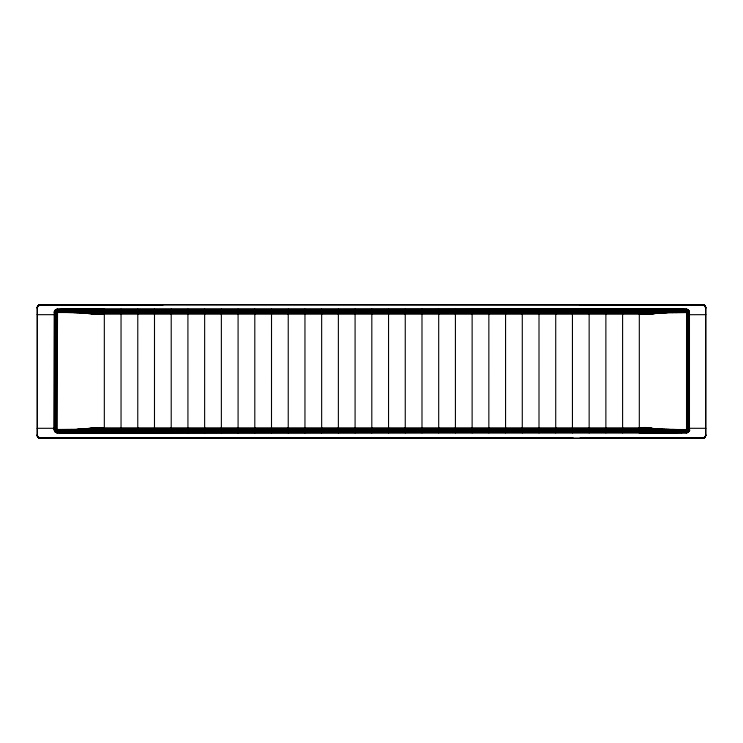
<?xml version="1.0" encoding="UTF-8"?>
<svg xmlns="http://www.w3.org/2000/svg" width="743" height="743" viewBox="0 0 743 743"><rect width="100%" height="100%" fill="white"/><g stroke="black" fill="none" stroke-linecap="round" stroke-linejoin="round"><path stroke-width="1.11" d="M55.688 432.11L54.36 429.528L54.564 312.506L55.446 310.407L57.332 309.534L75.312 310.416L96.674 314.168L104.326 313.397L639.305 313.397C655.103 314.224 670.325 307.37 686.244 309.329L688.343 310.258L689.411 312.506L689.411 430.058L688.473 431.897L686.114 432.872L57.035 432.835L55.177 431.906L54.193 429.528L54.397 311.484M61.669 312.506L62.059 309.162M54.193 312.506L66.248 312.506L66.591 309.162L677.049 309.162L677.254 309.803L686.374 309.803L687.99 310.611L688.798 312.506L688.659 430.364L686.374 432.24L677.254 432.24L646.995 427.931L661.679 431.116L677.105 432.835L686.578 432.667L688.343 431.785L689.244 430.03L689.281 312.506M677.049 432.872L639.314 432.816L677.049 432.872L677.393 429.528L689.458 429.528L689.458 312.506L688.064 309.794L689.411 311.986L686.551 312.431L686.532 430.429L687.535 432.37M681.981 429.528L681.582 432.872M39.76 304.714L37.317 306.943L37.884 305.884L37.15 307.899L38.292 305.457L40.493 304.63L38.125 305.605L37.15 307.974L37.15 435.026L38.125 437.395L40.493 438.37L38.292 437.543L37.15 435.026C36.045 437.125 41.84 439.187 39.444 438.008M688.064 309.794L686.114 309.162L686.551 312.348L689.244 311.484L688.064 309.794L686.114 309.162L57.536 309.162L57.09 429.528C58.985 434.042 54.592 433.206 54.193 429.528L75.154 429.333L96.664 427.912L104.326 428.646L648.955 428.646L639.314 429.408L104.345 429.408C88.528 427.996 73.26 434.46 57.397 432.714L56.115 432.37M686.551 429.788C686.708 437.033 693.08 425.182 687.628 432.51C682.928 434.098 694.101 430.689 686.551 429.788L689.244 430.559M705.07 437.172L702.506 438.37L705.07 437.172L705.85 435.101L704.708 437.543L702.506 438.37L704.875 437.395L705.85 435.026L705.85 307.899L704.875 305.605L702.506 304.63L704.708 305.457L705.85 307.974M56.115 309.673L57.397 309.329C73.399 307.119 88.658 314.326 104.326 314.178L70.984 312.134L57.1 311.986L55.586 309.794L57.536 309.162L55.567 309.803L54.518 311.521L54.573 429.528L55.446 431.637L57.332 432.51C73.241 433.856 88.575 428.33 104.326 428.646L96.664 427.912L75.192 430.048L57.118 430.569L56.524 432.723L57.462 432.835L55.567 432.24L54.35 430.569M96.664 314.14L646.967 314.178L668.459 311.986L686.532 311.475L687.117 309.32L686.244 309.329M688.064 432.25L686.179 432.835L686.532 430.569L668.459 430.048L647.004 427.912L647.85 428.349L639.314 428.646L647.042 427.931L639.314 428.646L648.017 428.405L674.375 432.779L639.314 432.872L639.314 309.162M66.248 312.506L79.482 312.905L79.687 310.36L104.326 310.119L663.954 310.36L677.105 309.209M66.591 309.162L81.386 310.639L96.646 314.122L66.396 309.803L57.276 309.803L54.991 311.679L54.889 429.956L55.651 431.432L57.276 432.24L66.396 432.24C77.486 433.29 92.476 430.132 104.326 431.915L639.305 431.915L663.954 431.683L664.158 429.138L677.393 429.528M79.482 312.905L87.061 313.36L87.182 311.716L104.326 311.233L639.305 311.233L663.954 310.36L664.158 312.905L689.458 312.506M57.137 309.859L55.214 312.506L55.214 429.528L55.66 430.903L57.192 431.822L75.312 431.627L95.615 428.33L104.326 428.646L96.664 427.903L79.482 429.138L79.687 431.683L104.326 430.81L639.305 430.81L656.459 430.327L656.589 428.683L664.158 429.138M87.061 313.36C107.02 317.029 66.675 303.469 70.966 312.571L66.266 311.475L57.118 311.475L56.031 309.515L55.586 309.794M71.226 309.497L96.469 314.113L92.699 313.76L92.764 312.905L652.122 312.636L677.152 309.329L75.034 309.72L672.378 309.348L672.675 312.571C661.456 310.704 650.413 315.227 639.314 313.397C655.103 314.484 670.427 308.066 686.309 309.534L688.194 310.407L689.077 312.506L688.928 430.448L687.842 431.934L686.309 432.51L677.207 432.51L661.725 430.699L646.995 427.922L656.459 430.327L672.378 432.686L672.675 429.473L686.866 430.086L688.807 431.507M677.375 430.569L676.687 430.039C652.187 429.853 639.983 426.036 650.877 429.129L639.314 429.408L652.122 429.398L639.314 430.132L104.345 430.132L87.182 430.327L81.981 431.302L81.804 429.008M56.598 312.506L56.886 311.224L56.096 312.506L56.096 429.528L56.96 431.349L55.632 429.528L55.725 311.921L57.174 310.546L66.313 310.546L96.553 314.131L92.438 312.831L104.326 312.627L94.686 313.397L104.326 313.397L96.395 314.085L71.022 311.298L57.137 310.992L57.462 309.209C54.833 308.912 52.363 313.639 57.09 312.431L56.598 312.506L56.598 429.528L57.109 430.429L56.031 432.519M672.415 432.547C671.579 433.94 629.237 424.151 650.914 428.627C659.18 427.754 683.068 437.218 688.445 429.528L688.427 312.506L686.504 309.859M639.314 432.816L671.579 432.612L66.489 432.714L668.236 432.277L651.24 428.757L656.589 428.683M686.309 432.51L686.504 431.051L672.619 430.745L647.06 427.903L677.328 431.497L686.467 431.497L687.925 430.123L688.018 312.506L686.69 310.695L687.554 312.506L687.554 429.528L687.126 430.55L686.532 430.429L687.052 429.528L687.052 312.506L686.532 311.614L687.535 309.673M689.374 430.048L688.427 429.528M639.314 430.132L655.521 430.132L639.314 430.81L658.902 430.782L639.314 431.404L661.66 431.302L647.06 427.903L656.478 430.178M54.397 312.014L54.36 429.528M37.15 307.974L37.364 306.803M686.69 310.695L668.356 310.685L661.707 311.131L648.026 313.704L639.314 313.397L647.014 314.075L664.158 312.905L661.846 313.035L661.66 310.732L656.459 311.716L639.314 311.902L88.12 311.911L104.326 311.233L84.739 311.252L104.326 310.63L81.981 310.732L81.804 313.035L66.35 310.147L57.22 310.147M705.636 436.197L705.85 435.026M661.679 431.116L661.846 429.008L677.291 431.897M87.172 311.865L96.562 314.085L104.326 313.397L95.587 314.001L66.489 309.329L92.699 313.76M648.045 428.191L639.314 428.646L647.153 428.024M650.905 428.795L647.877 428.089L676.409 432.807L676.697 429.528L677.393 430.058M96.395 314.094L92.764 312.989M647.859 428.321L647.088 427.931M661.66 310.732L81.386 310.639L104.326 310.119L78.164 310.147L104.326 309.71L75.405 309.757L75.154 312.71L66.266 311.475M668.273 432.092L668.496 429.333L677.356 431.051M66.443 432.51L79.64 431.274L95.615 428.33L104.326 428.646L96.618 427.931L71.049 431.135L57.174 431.497L57.397 432.714M132.848 305.001L134.353 304.63L42.927 304.806C42.091 304.036 36.909 305.224 38.376 306.005L37.512 306.46M602.814 438.324C605.554 437.943 613.95 438.203 608.786 438.333L610.003 438.37M42.899 304.871L39.017 304.992L38.125 305.605M700.101 438.129L703.983 438.008L704.875 437.395M57.137 310.992L57.118 311.475M686.504 431.051L686.95 430.699M67.288 309.172L66.944 312.506L66.257 311.986M55.688 309.933L54.555 310.992L57.1 312.246L54.36 311.466L56.05 309.562M54.36 311.466L55.214 310.165L57.1 312.041L54.833 310.537M608.786 438.333L700.76 438.008M81.962 431.116L78.164 431.897L66.396 432.24L92.754 428.962L96.618 427.931L87.061 428.683L87.182 430.327L96.423 428.107L104.326 428.646L96.627 427.959L75.173 429.695L57.1 430.058L55.586 432.25L56.05 432.482M639.314 311.902L652.122 312.636L646.986 314.131L668.477 312.348L686.551 311.986L688.037 309.831L687.145 309.329M705.488 436.54L704.875 436.54L704.708 437.543M37.15 435.101L37.884 437.116L37.317 436.057M37.772 306.46L39.175 304.992L41.079 304.63M705.228 436.54L703.825 438.008L701.921 438.37M703.983 438.008L609.065 438.008M55.177 431.906L57.1 429.891L54.833 431.507L54.555 431.051L56.774 430.086M688.937 311.057L686.551 312.348L688.464 310.137M37.93 305.828L38.292 305.457M135.077 304.992L135.728 304.63M607.923 438.008L607.272 438.37M38.682 305.605L38.785 305.104M704.318 437.395L704.215 437.896M688.77 310.555L686.95 312.079M41.534 304.992L42.258 304.63M701.466 438.008L700.742 438.37M162.745 438.073L122.799 438.324L162.847 437.998M580.153 305.001L627.083 305.001M57.137 431.051L71.022 430.745L96.571 428.005L81.869 430.002L66.944 429.528L66.285 431.051L67.046 431.841L96.571 428.014L104.326 428.646L96.674 427.857L646.967 427.857M686.504 310.992L672.619 311.298L647.014 314.075L661.781 312.032L676.697 312.506L677.393 311.986L677.328 310.546C675.471 308.484 644.023 312.942 661.846 313.035M116.41 304.806L140.771 304.63L115.917 305.001M602.304 438.37L627.083 437.998M136.127 304.992L137 304.63M606.873 438.008L606 438.37M686.467 310.546L686.309 309.534M40.893 304.992L41.812 304.63M702.107 438.008L701.188 438.37M56.7 429.956L57.09 429.695L54.23 430.058M104.326 432.324L75.405 432.277C73.111 425.85 92.411 431.144 96.609 427.949C88.761 429.352 79.343 430.225 70.966 429.473L71.226 432.547M75.377 432.092L104.326 432.63L668.616 432.315L639.314 432.324L665.477 431.897L639.314 431.915L662.254 431.404L81.981 431.302M661.679 310.927L668.616 309.72L639.314 309.413M137.074 304.992L138.133 304.63M605.926 438.008L604.867 438.37M40.317 304.992L41.413 304.63M702.683 438.008L701.587 438.37M677.393 312.506L676.678 311.503L668.412 311.308L661.744 311.568L646.995 314.103L656.589 313.36L647.032 314.122L639.314 313.397C652.02 314.763 664.474 310.007 677.254 309.803L639.314 309.71M137.873 304.992L139.099 304.63M605.127 438.008L603.901 438.37M39.834 304.992L40.651 304.667M602.647 438.333L603.743 437.998L602.229 438.37M703.166 438.008L702.349 438.333M56.644 429.825L57.09 429.603L54.397 430.559M122.251 438.37L123.83 437.998M619.17 305.001L620.749 304.63M138.523 304.992L140.436 304.63M604.477 438.008L602.564 438.37M39.444 304.992L40.521 304.63L39.017 304.992M703.556 438.008L702.181 438.37M92.373 313.732L81.814 312.775L66.35 310.147M650.942 428.284L661.827 429.259L677.254 432.24M140.028 304.714L139.35 304.992M138.987 304.992L139.935 304.667M604.013 438.008L603.065 438.333M92.708 428.367L96.553 427.922L94.686 428.646L104.326 429.408L92.764 429.129L92.699 428.284L96.553 427.912L81.814 429.259M56.886 311.224L56.524 309.32M668.273 309.942L668.477 312.348L666.815 312.784L656.552 312.84L647.079 314.075L639.314 313.397C654.973 315.236 670.53 308.503 686.421 310.147M686.755 430.819L687.071 432.556M66.944 429.528L66.954 430.039L71.003 430.327L81.888 430.243L96.553 427.94L95.791 428.349M677.356 310.992L668.412 311.308L647.255 314.085L639.314 313.397L646.967 314.168L650.933 313.583M676.697 312.506L676.687 312.004L672.647 311.707L661.762 311.8L647.032 314.122L661.827 312.775M95.587 428.042L91.519 429.398L104.326 430.132M95.782 428.256L104.326 428.646L96.674 427.884M647.227 313.945L647.877 313.917M56.607 429.677L57.09 429.528M686.551 312.506L687.034 312.357M647.246 314.066L650.933 313.667M648.054 314.001L648.955 313.397L639.314 312.627C651.843 313.89 664.112 309.952 676.659 311.029L677.375 311.475M42.24 304.992L134.214 304.667L132.932 304.714M703.24 438.286L702.553 438.37M625.541 438.37L626.73 438.166L602.972 438.286M40.447 304.63L39.49 304.797L40.819 304.63M580.887 304.686L42.741 304.63M700.259 438.37L38.785 437.896M96.395 427.977L95.754 428.024M639.314 312.627L651.212 312.924L656.478 311.865M123.83 305.001L122.251 304.63L703.751 304.871M92.764 429.129L81.925 430.699L71.049 431.135L66.266 430.569M608.935 438.203L610.152 437.998M92.429 429.027L75.229 430.736L66.963 430.531L66.248 429.528M687.052 429.528L686.551 429.603L687.006 429.825M87.172 430.178L75.284 431.349L66.285 431.051M39.249 438.129L140.873 438.37L115.917 437.998M43.075 438.37L42.574 438.333L140.771 438.37L139.73 438.194M610.003 304.63L608.647 304.63L699.999 304.686L704.215 305.104L705.794 307.379M663.982 310.555L677.291 310.147M79.668 431.488L66.35 431.897M139.73 304.806L116.855 304.686L117.459 304.63M580.153 437.998L626.145 438.314L603.27 438.194M132.876 304.871L134.065 304.797M79.501 312.617L76.826 312.784L66.313 310.546M664.149 429.426L666.815 429.259L677.328 431.497M104.326 311.902L91.519 312.636L104.326 312.627M610.022 304.639L608.786 304.667L610.133 304.89M81.962 310.927L96.553 314.113L95.791 313.722L104.326 313.397L96.488 314.029L92.429 312.924M134.353 438.37L132.848 437.998M56.607 312.357L57.09 312.348L56.644 312.218M687.034 429.677L686.551 429.695L688.399 429.9M672.415 309.497L677.207 309.534M700.259 304.63L602.229 304.63M639.314 429.408L651.202 429.203M639.314 310.119L668.236 309.757M639.314 310.63L663.954 310.36M79.687 431.683L104.326 431.404M75.405 432.277L104.326 431.915M124.973 305.001L162.485 304.806M619.671 304.806L581.286 305.001L619.504 304.853M123.329 438.194L161.714 437.998L123.496 438.147M580.515 438.194L618.027 437.998M580.255 304.927L620.201 304.676M122.883 438.314L573.197 437.998M619.671 438.194L581.277 438.37M116.92 304.676L162.847 305.001M44.013 305.001L162.745 304.927M625.968 305.001L602.647 304.667L626.145 304.686L625.541 304.63M603.53 304.89L626.73 304.834L603.158 304.797M71.263 432.686L104.326 432.63M66.545 432.835L104.326 432.816M131.697 437.998L42.407 438.203M116.27 438.166L139.842 438.203M580.255 438.073L698.987 437.998M580.747 438.296L626.08 438.324M40.001 304.667L703.24 304.714M705.683 306.943L703.955 305.271L704.318 305.605M38.172 305.605L39.138 305.605M703.862 305.605L704.828 305.605M705.432 306.46L704.624 306.005L705.85 307.899M104.326 309.413L69.275 309.255L104.326 309.162L104.326 432.872M37.15 314.679L54.564 314.661M689.597 314.698L705.85 314.661M37.15 428.321L54.564 428.302M689.597 428.302L705.85 428.321M37.568 436.54L39.973 438.324M37.837 436.995L39.138 437.395M703.862 437.395L704.828 437.395M38.172 437.395L39.045 437.729L38.682 437.395M702.999 438.333L39.76 438.286M603.037 304.732L626.59 304.806L602.647 304.667L603.27 304.806M639.314 309.227L672.378 309.348M603.474 438.129L626.59 438.194M132.951 438.324L133.935 438.008M704.28 305.141L702.479 304.63L703.556 304.992M117.041 437.998L140.696 438.37M104.326 429.408L92.438 429.203L92.373 428.312M42.407 304.797L42.927 304.806M700.073 438.194L700.593 438.203M639.314 311.233L656.459 311.716M87.182 430.327L104.326 430.81M134.214 438.333L132.876 438.129M608.786 304.667L610.077 304.732M702.506 304.63L705.209 306.005M40.521 438.37L38.571 437.729M701.921 304.63L703.825 304.992L705.228 306.46M41.079 438.37L39.175 438.008L37.772 436.54M602.564 304.63L604.477 304.992M138.523 438.008L140.436 438.37M702.181 304.63L702.655 304.667M620.749 438.37L619.17 437.998M116.92 438.324L117.459 438.37M40.345 438.333L40.819 438.37M603.901 304.63L605.127 304.992M139.099 438.37L137.873 438.008M701.188 304.63L702.683 304.992M41.812 438.37L40.317 438.008M604.867 304.63L605.926 304.992M648.054 428.042L677.152 432.714L651.267 428.395M138.133 438.37L137.074 438.008M67.232 309.227L96.553 314.122L95.791 313.722M66.396 309.803L96.562 314.075L66.285 310.992M87.07 313.184L66.443 309.534M656.58 428.85L677.207 432.51M95.763 313.983L66.545 309.209M606 304.63L606.873 304.992M137 438.37L136.127 438.008M699.952 304.639L700.593 304.797M161.723 304.63L162.253 304.704M700.036 304.732L700.76 304.992M95.596 313.89L75.377 309.942M700.742 304.63L701.466 304.992M42.258 438.37L41.534 438.008M607.272 304.63L607.923 304.992M135.728 438.37L135.077 438.008M647.255 427.959L647.868 428.154M81.925 311.345L96.553 314.113L104.326 313.397L96.553 314.094M651.23 428.85L663.982 431.488M677.105 432.835L650.924 428.544M603.065 304.667L604.013 304.992M139.935 438.333L138.987 438.008M703.027 304.667L704.429 305.271M702.349 304.667L703.166 304.992M40.651 438.333L39.834 438.008M701.503 304.667L702.107 304.992M41.497 438.333L40.893 438.008M688.436 431.878L686.773 430.197M95.624 313.676L96.479 314.057M681.582 309.162L681.981 312.506M62.059 432.872L61.669 429.528M676.362 309.172L676.687 312.004M67.288 432.872L66.954 430.039M705.581 307.974L705.581 435.026M622.597 309.162L622.597 432.872M605.879 309.162L605.87 432.872M589.153 309.162L589.153 432.872M572.444 309.162L572.444 432.872M555.718 309.162L555.718 432.872M539.009 309.162L539 432.872M522.292 309.162L522.283 432.872M505.574 309.162L505.565 432.872M488.857 309.162L488.848 432.872M472.139 309.162L472.13 432.872M455.413 309.162L455.413 432.872M438.695 309.162L438.695 432.872M421.987 309.162L421.987 432.872M405.26 309.162L405.26 432.872M388.552 309.162L388.543 432.872M371.825 309.162L371.806 432.872M355.089 309.162L355.089 432.872M338.371 309.162L338.371 432.872M321.654 309.162L321.654 432.872M304.955 309.162L304.955 432.872M288.238 309.162L288.238 432.872M271.52 309.162L271.501 432.872M254.803 309.162L254.803 432.872M238.085 309.162L238.085 432.872M221.368 309.162L221.368 432.872M204.65 309.162L204.631 432.872M187.914 309.162L187.933 432.872M171.215 309.162L171.215 432.872M154.498 309.162L154.479 432.872M137.78 309.162L137.761 432.872M121.044 309.162L121.044 432.872M37.419 307.974L37.419 435.026M647.023 314.103L639.314 313.397L646.977 314.15M647.014 427.959L639.314 428.646L647.032 427.959L639.314 427.857L647.004 427.903M140.028 438.286L116.41 438.194L140.028 438.286"/></g></svg>
